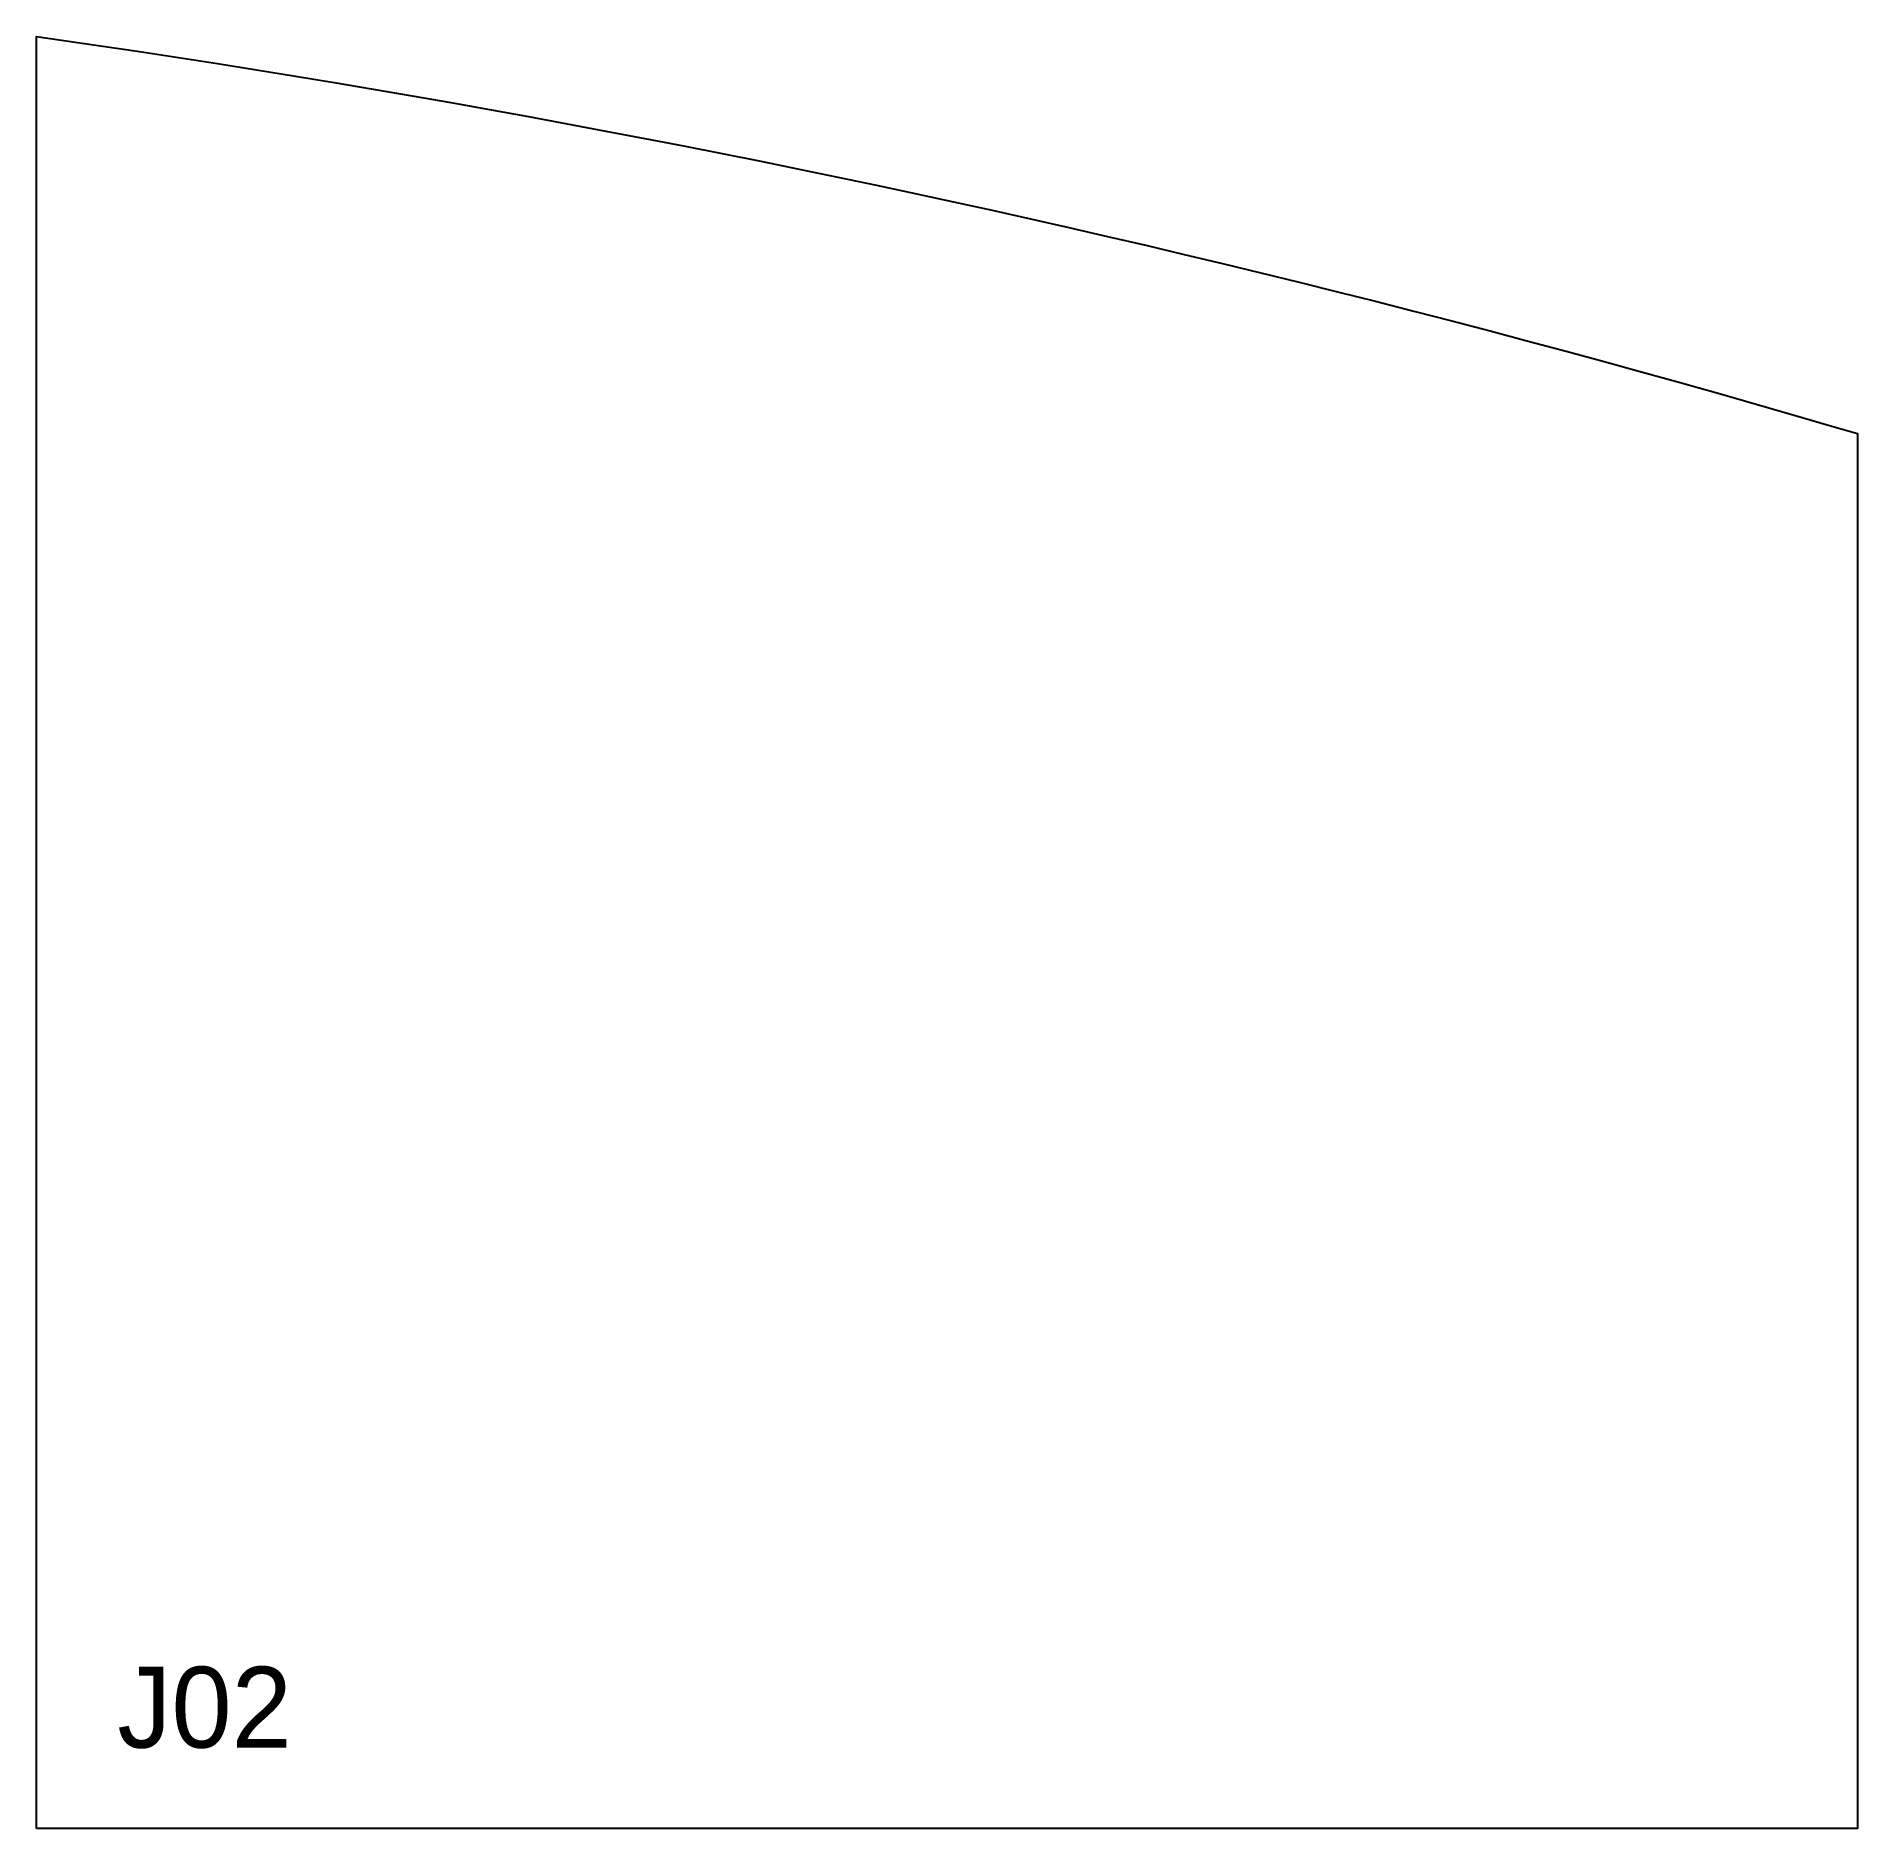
# Model space of a CAD drawing. Header units: millimetres. Extents: x 0 to 900, y 0 to 886.
import ezdxf

# ---------------------------------------------------------------- set-up
doc = ezdxf.new("R2010")
doc.units = ezdxf.units.MM
doc.layers.add('CUT', color=1, linetype='Continuous')
doc.layers.add('ID', color=3, linetype='Continuous')

msp = doc.modelspace()

# ---------------------------------------------------------------- linework, layer by layer
at = {"layer": 'CUT'}
msp.add_lwpolyline([(0, 0), (0, 885.89), (12.46, 884.1), (31.74, 881.27), (51, 878.38), (70.26, 875.44), (89.51, 872.43), (108.75, 869.36), (127.98, 866.24), (147.2, 863.06), (166.41, 859.81), (185.61, 856.51), (204.8, 853.15), (223.98, 849.73), (243.15, 846.26), (262.3, 842.72), (281.45, 839.12), (300.59, 835.47), (319.71, 831.76), (338.82, 827.99), (357.92, 824.16), (377.01, 820.27), (396.09, 816.32), (415.16, 812.32), (434.21, 808.25), (453.25, 804.13), (472.28, 799.95), (491.29, 795.71), (510.29, 791.41), (529.28, 787.06), (548.26, 782.64), (567.22, 778.17), (586.17, 773.64), (605.1, 769.05), (624.02, 764.4), (642.92, 759.7), (661.81, 754.94), (680.69, 750.12), (699.55, 745.24), (718.4, 740.3), (737.23, 735.31), (756.04, 730.25), (774.84, 725.15), (793.63, 719.98), (812.39, 714.75), (831.15, 709.47), (849.88, 704.13), (868.6, 698.73), (887.3, 693.28), (900, 689.53), (900, 0), (0, 0)], close=True, dxfattribs=at)

# ---------------------------------------------------------------- texts
at = {"layer": 'ID'}
msp.add_text('J02', height=40, dxfattribs=at).set_placement((40, 40))

doc.saveas('drawing.dxf')
